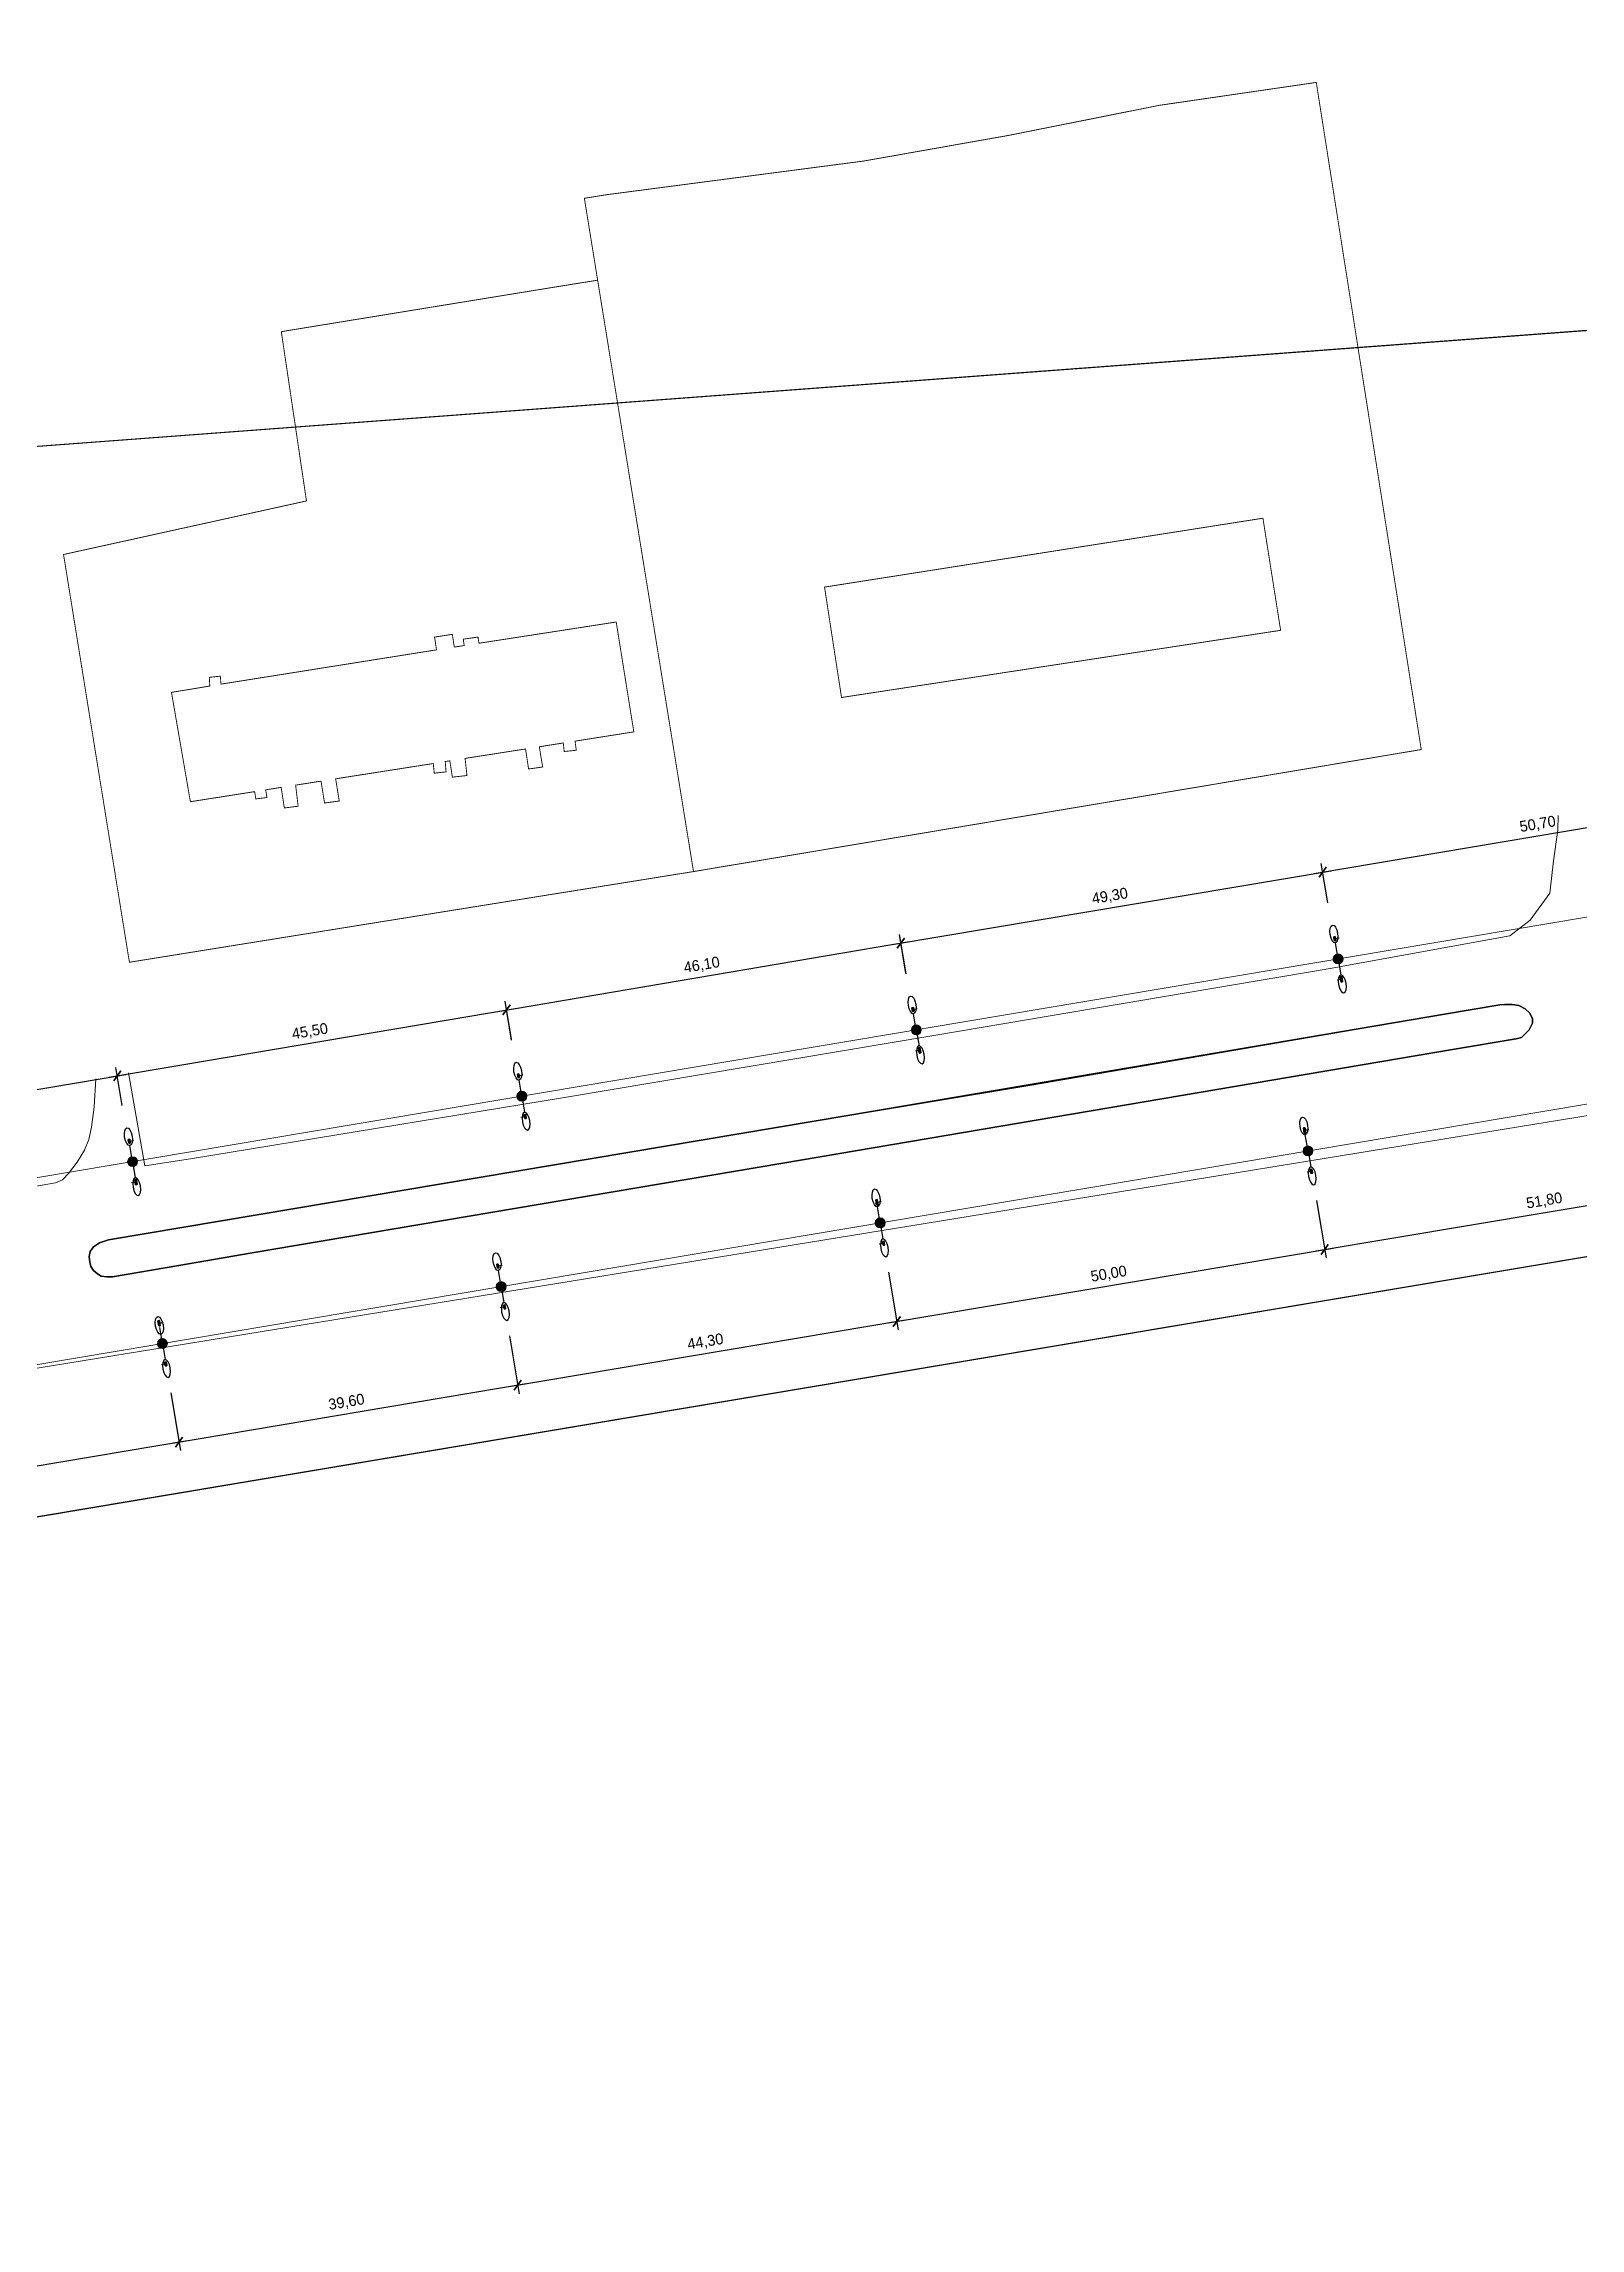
# Model space of a CAD drawing. Extents: x -105 to 2796, y -10 to 1087.
# Drawn here: x 599.2 to 776.3, y -9.6 to 242.2 of the extents above; entities that cross this region are included whole.
import ezdxf

# ---------------------------------------------------------------- set-up
doc = ezdxf.new("R2010")
doc.units = 0
doc.header["$MEASUREMENT"] = 0
for name, color, linetype in [('DLXLUM01', 2, 'Continuous'), ('DLXLUM02', 1, 'Continuous'), ('DLXLUM04', 5, 'Continuous'), ('DLXLUMEX', 2, 'Continuous'), ('DLXSCENE', 7, 'Continuous'), ('ВСПОМОГАТЕЛЬНЫЕ_ОБЪЕКТЫ-ГЕОДЕЗИ', 1, 'Continuous'), ('Размeh', 7, 'Continuous')]:
    doc.layers.add(name, color=color, linetype=linetype)
doc.layers.add('ОСВЕЩЕНИЕ', color=7, linetype='Continuous', lineweight=15)
doc.layers.add('ситуация', color=7, linetype='Continuous', lineweight=15)
doc.dimstyles.new('Благоуст', dxfattribs={"dimtxt": 1.25, "dimasz": 1, "dimexe": 1, "dimexo": 0.4085, "dimgap": 0.55, "dimtad": 1, "dimzin": 0, "dimtxsty": 'Standard', "dimblk": 'OBLIQUE', "dimcen": 0.6975, "dimdle": 1, "dimclrt": 256, "dimazin": 0, "dimtfac": 1, "dimtofl": 0, "dimtmove": 1, "dimatfit": 3, "dimldrblk": 'OBLIQUE', "dimfxl": 1, "dimtolj": 1, "dimtzin": 0, "dimarcsym": 0})

# ---------------------------------------------------------------- blocks, each defined once
blk = doc.blocks.new('*U245')
for p, q in [((0.05, 0.25), (-0.12, 0.22)), ((-0.12, 0.22), (0.05, 0.25)), ((0.05, 0.22), (-0.12, 0.19)), ((-0.12, 0.19), (-0.12, 0.22)), ((-0.12, 0.22), (-0.06, -0.19)), ((-0.12, 0.22), (-0.12, 0.19)), ((-0.12, 0.19), (0.05, 0.22)), ((-0.06, -0.19), (-0.12, 0.22)), ((-0.12, 0.19), (-0.05, -0.22)), ((-0.05, -0.22), (-0.12, 0.19)), ((0.05, 0.22), (0.05, 0.25)), ((0.05, 0.25), (0.05, 0.22)), ((0.11, -0.16), (0.05, 0.25)), ((0.05, 0.25), (0.11, -0.16)), ((0.12, -0.19), (0.05, 0.22)), ((0.05, 0.22), (0.12, -0.19)), ((-0.06, -0.19), (0.11, -0.16)), ((0.11, -0.16), (-0.06, -0.19)), ((-0.06, -0.19), (-0.05, -0.22)), ((-0.05, -0.22), (-0.06, -0.19)), ((-0.05, -0.22), (0.12, -0.19)), ((0.12, -0.19), (-0.05, -0.22)), ((0.12, -0.19), (0.11, -0.16)), ((0.11, -0.16), (0.12, -0.19))]:
    blk.add_line(p, q)
at = {"color": 1}
blk.add_line((0, 0.03), (0.49, 0.11), dxfattribs=at)
at = {"layer": 'DLXLUMEX', "color": 7}
blk.add_text('4', height=0.1, dxfattribs=at).set_placement((0, 0))
blk = doc.blocks.new('*U246')
for p, q in [((0.04, 0.3), (-0.13, 0.27)), ((-0.13, 0.27), (0.04, 0.3)), ((-0.13, 0.27), (-0.04, -0.3)), ((-0.04, -0.3), (-0.13, 0.27)), ((-0.13, 0.27), (-0.13, 0.23)), ((-0.13, 0.23), (-0.13, 0.27)), ((0.04, 0.26), (-0.13, 0.23)), ((-0.13, 0.23), (0.04, 0.26)), ((-0.13, 0.23), (-0.03, -0.34)), ((-0.03, -0.34), (-0.13, 0.23)), ((0.13, -0.27), (0.04, 0.3)), ((0.04, 0.26), (0.04, 0.3)), ((0.04, 0.3), (0.13, -0.27)), ((0.04, 0.3), (0.04, 0.26)), ((0.14, -0.31), (0.04, 0.26)), ((0.04, 0.26), (0.14, -0.31)), ((-0.04, -0.3), (0.13, -0.27)), ((0.13, -0.27), (-0.04, -0.3)), ((-0.04, -0.3), (-0.03, -0.34)), ((-0.03, -0.34), (-0.04, -0.3)), ((-0.03, -0.34), (0.14, -0.31)), ((0.14, -0.31), (-0.03, -0.34)), ((0.13, -0.27), (0.14, -0.31)), ((0.14, -0.31), (0.13, -0.27))]:
    blk.add_line(p, q)
at = {"color": 1}
blk.add_line((0.01, -0.04), (-0.49, -0.12), dxfattribs=at)
at = {"layer": 'DLXLUMEX', "color": 7}
blk.add_text('2', height=0.1, dxfattribs=at).set_placement((0, 0))
blk = doc.blocks.new('*U247')
for p, q in [((0.03, 0.33), (-0.13, 0.3)), ((-0.13, 0.3), (0.03, 0.33)), ((0.04, 0.31), (-0.13, 0.28)), ((-0.13, 0.28), (0.04, 0.31)), ((-0.13, 0.3), (-0.04, -0.29)), ((-0.13, 0.28), (-0.13, 0.3)), ((-0.13, 0.3), (-0.13, 0.28)), ((-0.04, -0.29), (-0.13, 0.3)), ((-0.13, 0.28), (-0.04, -0.31)), ((-0.04, -0.31), (-0.13, 0.28)), ((0.04, 0.31), (0.03, 0.33)), ((0.13, -0.26), (0.03, 0.33)), ((0.03, 0.33), (0.04, 0.31)), ((0.03, 0.33), (0.13, -0.26)), ((0.13, -0.28), (0.04, 0.31)), ((0.04, 0.31), (0.13, -0.28)), ((-0.04, -0.29), (0.13, -0.26)), ((0.13, -0.26), (-0.04, -0.29)), ((-0.04, -0.31), (0.13, -0.28)), ((0.13, -0.28), (-0.04, -0.31)), ((-0.04, -0.29), (-0.04, -0.31)), ((-0.04, -0.31), (-0.04, -0.29)), ((0.13, -0.28), (0.13, -0.26)), ((0.13, -0.26), (0.13, -0.28))]:
    blk.add_line(p, q)
at = {"color": 1}
blk.add_line((0, 0.02), (0.49, 0.1), dxfattribs=at)
at = {"layer": 'DLXLUMEX', "color": 7}
blk.add_text('2', height=0.1, dxfattribs=at).set_placement((0, 0))
blk = doc.blocks.new('*U248')
for p, q in [((0.05, 0.22), (-0.12, 0.19)), ((-0.12, 0.19), (0.05, 0.22)), ((-0.12, 0.19), (-0.05, -0.22)), ((-0.05, -0.22), (-0.12, 0.19)), ((-0.12, 0.19), (-0.11, 0.16)), ((-0.11, 0.16), (-0.12, 0.19)), ((0.05, 0.19), (-0.11, 0.16)), ((-0.11, 0.16), (0.05, 0.19)), ((-0.11, 0.16), (-0.04, -0.25)), ((-0.04, -0.25), (-0.11, 0.16)), ((0.12, -0.19), (0.05, 0.22)), ((0.05, 0.19), (0.05, 0.22)), ((0.05, 0.22), (0.12, -0.19)), ((0.05, 0.22), (0.05, 0.19)), ((0.12, -0.22), (0.05, 0.19)), ((0.05, 0.19), (0.12, -0.22)), ((-0.05, -0.22), (0.12, -0.19)), ((0.12, -0.19), (-0.05, -0.22)), ((-0.05, -0.22), (-0.04, -0.25)), ((-0.04, -0.25), (-0.05, -0.22)), ((-0.04, -0.25), (0.12, -0.22)), ((0.12, -0.22), (-0.04, -0.25)), ((0.12, -0.19), (0.12, -0.22)), ((0.12, -0.22), (0.12, -0.19))]:
    blk.add_line(p, q)
at = {"color": 1}
blk.add_line((0, -0.03), (-0.49, -0.11), dxfattribs=at)
at = {"layer": 'DLXLUMEX', "color": 7}
blk.add_text('4', height=0.1, dxfattribs=at).set_placement((0, 0))
blk = doc.blocks.new('*U249')
for p, q in [((0.05, 0.25), (-0.12, 0.23)), ((-0.12, 0.23), (0.05, 0.25)), ((-0.12, 0.23), (-0.06, -0.18)), ((-0.12, 0.19), (-0.12, 0.23)), ((-0.12, 0.23), (-0.12, 0.19)), ((-0.06, -0.18), (-0.12, 0.23)), ((0.05, 0.22), (-0.12, 0.19)), ((-0.12, 0.19), (0.05, 0.22)), ((-0.12, 0.19), (-0.05, -0.22)), ((-0.05, -0.22), (-0.12, 0.19)), ((0.05, 0.22), (0.05, 0.25)), ((0.05, 0.25), (0.05, 0.22)), ((0.11, -0.15), (0.05, 0.25)), ((0.05, 0.25), (0.11, -0.15)), ((0.12, -0.19), (0.05, 0.22)), ((0.05, 0.22), (0.12, -0.19)), ((-0.06, -0.18), (0.11, -0.15)), ((0.11, -0.15), (-0.06, -0.18)), ((-0.06, -0.18), (-0.05, -0.22)), ((-0.05, -0.22), (-0.06, -0.18)), ((-0.05, -0.22), (0.12, -0.19)), ((0.12, -0.19), (-0.05, -0.22)), ((0.12, -0.19), (0.11, -0.15)), ((0.11, -0.15), (0.12, -0.19))]:
    blk.add_line(p, q)
at = {"color": 1}
blk.add_line((-0.01, 0.04), (0.49, 0.12), dxfattribs=at)
at = {"layer": 'DLXLUMEX', "color": 7}
blk.add_text('1', height=0.1, dxfattribs=at).set_placement((0, 0))
blk = doc.blocks.new('*U250')
for p, q in [((0.05, 0.22), (-0.12, 0.19)), ((-0.12, 0.19), (0.05, 0.22)), ((-0.12, 0.19), (-0.05, -0.22)), ((-0.05, -0.22), (-0.12, 0.19)), ((-0.12, 0.19), (-0.11, 0.16)), ((-0.11, 0.16), (-0.12, 0.19)), ((0.05, 0.19), (-0.11, 0.16)), ((-0.11, 0.16), (0.05, 0.19)), ((-0.11, 0.16), (-0.04, -0.25)), ((-0.04, -0.25), (-0.11, 0.16)), ((0.12, -0.19), (0.05, 0.22)), ((0.05, 0.19), (0.05, 0.22)), ((0.05, 0.22), (0.12, -0.19)), ((0.05, 0.22), (0.05, 0.19)), ((0.12, -0.22), (0.05, 0.19)), ((0.05, 0.19), (0.12, -0.22)), ((-0.05, -0.22), (0.12, -0.19)), ((0.12, -0.19), (-0.05, -0.22)), ((-0.05, -0.22), (-0.04, -0.25)), ((-0.04, -0.25), (-0.05, -0.22)), ((-0.04, -0.25), (0.12, -0.22)), ((0.12, -0.22), (-0.04, -0.25)), ((0.12, -0.19), (0.12, -0.22)), ((0.12, -0.22), (0.12, -0.19))]:
    blk.add_line(p, q)
at = {"color": 1}
blk.add_line((0, -0.03), (-0.49, -0.11), dxfattribs=at)
at = {"layer": 'DLXLUMEX', "color": 7}
blk.add_text('4', height=0.1, dxfattribs=at).set_placement((0, 0))
blk = doc.blocks.new('*U251')
for p, q in [((0.05, 0.25), (-0.12, 0.22)), ((-0.12, 0.22), (0.05, 0.25)), ((0.05, 0.22), (-0.12, 0.19)), ((-0.12, 0.19), (-0.12, 0.22)), ((-0.12, 0.22), (-0.06, -0.19)), ((-0.12, 0.22), (-0.12, 0.19)), ((-0.12, 0.19), (0.05, 0.22)), ((-0.06, -0.19), (-0.12, 0.22)), ((-0.12, 0.19), (-0.05, -0.22)), ((-0.05, -0.22), (-0.12, 0.19)), ((0.05, 0.22), (0.05, 0.25)), ((0.05, 0.25), (0.05, 0.22)), ((0.11, -0.16), (0.05, 0.25)), ((0.05, 0.25), (0.11, -0.16)), ((0.12, -0.19), (0.05, 0.22)), ((0.05, 0.22), (0.12, -0.19)), ((-0.06, -0.19), (0.11, -0.16)), ((0.11, -0.16), (-0.06, -0.19)), ((-0.06, -0.19), (-0.05, -0.22)), ((-0.05, -0.22), (-0.06, -0.19)), ((-0.05, -0.22), (0.12, -0.19)), ((0.12, -0.19), (-0.05, -0.22)), ((0.12, -0.19), (0.11, -0.16)), ((0.11, -0.16), (0.12, -0.19))]:
    blk.add_line(p, q)
at = {"color": 1}
blk.add_line((0, 0.03), (0.49, 0.11), dxfattribs=at)
at = {"layer": 'DLXLUMEX', "color": 7}
blk.add_text('4', height=0.1, dxfattribs=at).set_placement((0, 0))
blk = doc.blocks.new('*U253')
for p, q in [((0.05, 0.22), (-0.12, 0.19)), ((-0.12, 0.19), (0.05, 0.22)), ((-0.12, 0.19), (-0.05, -0.22)), ((-0.05, -0.22), (-0.12, 0.19)), ((-0.12, 0.19), (-0.11, 0.15)), ((-0.11, 0.15), (-0.12, 0.19)), ((0.06, 0.18), (-0.11, 0.15)), ((-0.11, 0.15), (0.06, 0.18)), ((-0.11, 0.15), (-0.04, -0.25)), ((-0.04, -0.25), (-0.11, 0.15)), ((0.12, -0.19), (0.05, 0.22)), ((0.06, 0.18), (0.05, 0.22)), ((0.05, 0.22), (0.12, -0.19)), ((0.05, 0.22), (0.06, 0.18)), ((0.12, -0.23), (0.06, 0.18)), ((0.06, 0.18), (0.12, -0.23)), ((-0.05, -0.22), (0.12, -0.19)), ((0.12, -0.19), (-0.05, -0.22)), ((-0.05, -0.22), (-0.04, -0.25)), ((-0.04, -0.25), (-0.05, -0.22)), ((-0.04, -0.25), (0.12, -0.23)), ((0.12, -0.23), (-0.04, -0.25)), ((0.12, -0.19), (0.12, -0.23)), ((0.12, -0.23), (0.12, -0.19))]:
    blk.add_line(p, q)
at = {"color": 1}
blk.add_line((0.01, -0.04), (-0.49, -0.12), dxfattribs=at)
at = {"layer": 'DLXLUMEX', "color": 7}
blk.add_text('1', height=0.1, dxfattribs=at).set_placement((0, 0))
blk = doc.blocks.new('*U254')
for p, q in [((0.05, 0.25), (-0.12, 0.22)), ((-0.12, 0.22), (0.05, 0.25)), ((0.05, 0.22), (-0.12, 0.19)), ((-0.12, 0.19), (-0.12, 0.22)), ((-0.12, 0.22), (-0.06, -0.19)), ((-0.12, 0.22), (-0.12, 0.19)), ((-0.12, 0.19), (0.05, 0.22)), ((-0.06, -0.19), (-0.12, 0.22)), ((-0.12, 0.19), (-0.05, -0.22)), ((-0.05, -0.22), (-0.12, 0.19)), ((0.05, 0.22), (0.05, 0.25)), ((0.05, 0.25), (0.05, 0.22)), ((0.11, -0.16), (0.05, 0.25)), ((0.05, 0.25), (0.11, -0.16)), ((0.12, -0.19), (0.05, 0.22)), ((0.05, 0.22), (0.12, -0.19)), ((-0.06, -0.19), (0.11, -0.16)), ((0.11, -0.16), (-0.06, -0.19)), ((-0.06, -0.19), (-0.05, -0.22)), ((-0.05, -0.22), (-0.06, -0.19)), ((-0.05, -0.22), (0.12, -0.19)), ((0.12, -0.19), (-0.05, -0.22)), ((0.12, -0.19), (0.11, -0.16)), ((0.11, -0.16), (0.12, -0.19))]:
    blk.add_line(p, q)
at = {"color": 1}
blk.add_line((0, 0.03), (0.49, 0.11), dxfattribs=at)
at = {"layer": 'DLXLUMEX', "color": 7}
blk.add_text('4', height=0.1, dxfattribs=at).set_placement((0, 0))
blk = doc.blocks.new('*U255')
for p, q in [((0.04, 0.3), (-0.13, 0.27)), ((-0.13, 0.27), (0.04, 0.3)), ((-0.13, 0.27), (-0.04, -0.3)), ((-0.04, -0.3), (-0.13, 0.27)), ((-0.13, 0.27), (-0.13, 0.23)), ((-0.13, 0.23), (-0.13, 0.27)), ((0.04, 0.26), (-0.13, 0.23)), ((-0.13, 0.23), (0.04, 0.26)), ((-0.13, 0.23), (-0.03, -0.34)), ((-0.03, -0.34), (-0.13, 0.23)), ((0.13, -0.27), (0.04, 0.3)), ((0.04, 0.26), (0.04, 0.3)), ((0.04, 0.3), (0.13, -0.27)), ((0.04, 0.3), (0.04, 0.26)), ((0.14, -0.31), (0.04, 0.26)), ((0.04, 0.26), (0.14, -0.31)), ((-0.04, -0.3), (0.13, -0.27)), ((0.13, -0.27), (-0.04, -0.3)), ((-0.04, -0.3), (-0.03, -0.34)), ((-0.03, -0.34), (-0.04, -0.3)), ((-0.03, -0.34), (0.14, -0.31)), ((0.14, -0.31), (-0.03, -0.34)), ((0.13, -0.27), (0.14, -0.31)), ((0.14, -0.31), (0.13, -0.27))]:
    blk.add_line(p, q)
at = {"color": 1}
blk.add_line((0.01, -0.04), (-0.49, -0.12), dxfattribs=at)
at = {"layer": 'DLXLUMEX', "color": 7}
blk.add_text('2', height=0.1, dxfattribs=at).set_placement((0, 0))
blk = doc.blocks.new('*U256')
for p, q in [((0.03, 0.34), (-0.13, 0.31)), ((-0.13, 0.31), (0.03, 0.34)), ((-0.13, 0.27), (-0.13, 0.31)), ((-0.13, 0.31), (-0.05, -0.26)), ((-0.13, 0.31), (-0.13, 0.27)), ((-0.05, -0.26), (-0.13, 0.31)), ((0.04, 0.3), (-0.13, 0.27)), ((-0.13, 0.27), (0.04, 0.3)), ((-0.13, 0.27), (-0.04, -0.3)), ((-0.04, -0.3), (-0.13, 0.27)), ((0.04, 0.3), (0.03, 0.34)), ((0.12, -0.23), (0.03, 0.34)), ((0.03, 0.34), (0.04, 0.3)), ((0.03, 0.34), (0.12, -0.23)), ((0.13, -0.27), (0.04, 0.3)), ((0.04, 0.3), (0.13, -0.27)), ((-0.05, -0.26), (0.12, -0.23)), ((0.12, -0.23), (-0.05, -0.26)), ((-0.05, -0.26), (-0.04, -0.3)), ((-0.04, -0.3), (-0.05, -0.26)), ((-0.04, -0.3), (0.13, -0.27)), ((0.13, -0.27), (-0.04, -0.3)), ((0.13, -0.27), (0.12, -0.23)), ((0.12, -0.23), (0.13, -0.27))]:
    blk.add_line(p, q)
at = {"color": 1}
blk.add_line((-0.01, 0.04), (0.49, 0.12), dxfattribs=at)
at = {"layer": 'DLXLUMEX', "color": 7}
blk.add_text('2', height=0.1, dxfattribs=at).set_placement((0, 0))
blk = doc.blocks.new('*U257')
for p, q in [((0.05, 0.22), (-0.12, 0.19)), ((-0.12, 0.19), (0.05, 0.22)), ((-0.12, 0.19), (-0.05, -0.22)), ((-0.05, -0.22), (-0.12, 0.19)), ((-0.12, 0.19), (-0.11, 0.16)), ((-0.11, 0.16), (-0.12, 0.19)), ((0.05, 0.19), (-0.11, 0.16)), ((-0.11, 0.16), (0.05, 0.19)), ((-0.11, 0.16), (-0.04, -0.25)), ((-0.04, -0.25), (-0.11, 0.16)), ((0.12, -0.19), (0.05, 0.22)), ((0.05, 0.19), (0.05, 0.22)), ((0.05, 0.22), (0.12, -0.19)), ((0.05, 0.22), (0.05, 0.19)), ((0.12, -0.22), (0.05, 0.19)), ((0.05, 0.19), (0.12, -0.22)), ((-0.05, -0.22), (0.12, -0.19)), ((0.12, -0.19), (-0.05, -0.22)), ((-0.05, -0.22), (-0.04, -0.25)), ((-0.04, -0.25), (-0.05, -0.22)), ((-0.04, -0.25), (0.12, -0.22)), ((0.12, -0.22), (-0.04, -0.25)), ((0.12, -0.19), (0.12, -0.22)), ((0.12, -0.22), (0.12, -0.19))]:
    blk.add_line(p, q)
at = {"color": 1}
blk.add_line((0, -0.03), (-0.49, -0.11), dxfattribs=at)
at = {"layer": 'DLXLUMEX', "color": 7}
blk.add_text('4', height=0.1, dxfattribs=at).set_placement((0, 0))
blk = doc.blocks.new('*U258')
for p, q in [((0.05, 0.25), (-0.12, 0.22)), ((-0.12, 0.22), (0.05, 0.25)), ((0.05, 0.22), (-0.12, 0.19)), ((-0.12, 0.19), (-0.12, 0.22)), ((-0.12, 0.22), (-0.06, -0.19)), ((-0.12, 0.22), (-0.12, 0.19)), ((-0.12, 0.19), (0.05, 0.22)), ((-0.06, -0.19), (-0.12, 0.22)), ((-0.12, 0.19), (-0.05, -0.22)), ((-0.05, -0.22), (-0.12, 0.19)), ((0.05, 0.22), (0.05, 0.25)), ((0.05, 0.25), (0.05, 0.22)), ((0.11, -0.16), (0.05, 0.25)), ((0.05, 0.25), (0.11, -0.16)), ((0.12, -0.19), (0.05, 0.22)), ((0.05, 0.22), (0.12, -0.19)), ((-0.06, -0.19), (0.11, -0.16)), ((0.11, -0.16), (-0.06, -0.19)), ((-0.06, -0.19), (-0.05, -0.22)), ((-0.05, -0.22), (-0.06, -0.19)), ((-0.05, -0.22), (0.12, -0.19)), ((0.12, -0.19), (-0.05, -0.22)), ((0.12, -0.19), (0.11, -0.16)), ((0.11, -0.16), (0.12, -0.19))]:
    blk.add_line(p, q)
at = {"color": 1}
blk.add_line((0, 0.03), (0.49, 0.11), dxfattribs=at)
at = {"layer": 'DLXLUMEX', "color": 7}
blk.add_text('4', height=0.1, dxfattribs=at).set_placement((0, 0))
blk = doc.blocks.new('*U259')
for p, q in [((0.04, 0.3), (-0.13, 0.27)), ((-0.13, 0.27), (0.04, 0.3)), ((-0.13, 0.27), (-0.04, -0.3)), ((-0.04, -0.3), (-0.13, 0.27)), ((-0.13, 0.27), (-0.13, 0.23)), ((-0.13, 0.23), (-0.13, 0.27)), ((0.04, 0.26), (-0.13, 0.23)), ((-0.13, 0.23), (0.04, 0.26)), ((-0.13, 0.23), (-0.03, -0.34)), ((-0.03, -0.34), (-0.13, 0.23)), ((0.13, -0.27), (0.04, 0.3)), ((0.04, 0.26), (0.04, 0.3)), ((0.04, 0.3), (0.13, -0.27)), ((0.04, 0.3), (0.04, 0.26)), ((0.14, -0.31), (0.04, 0.26)), ((0.04, 0.26), (0.14, -0.31)), ((-0.04, -0.3), (0.13, -0.27)), ((0.13, -0.27), (-0.04, -0.3)), ((-0.04, -0.3), (-0.03, -0.34)), ((-0.03, -0.34), (-0.04, -0.3)), ((-0.03, -0.34), (0.14, -0.31)), ((0.14, -0.31), (-0.03, -0.34)), ((0.13, -0.27), (0.14, -0.31)), ((0.14, -0.31), (0.13, -0.27))]:
    blk.add_line(p, q)
at = {"color": 1}
blk.add_line((0.01, -0.04), (-0.49, -0.12), dxfattribs=at)
at = {"layer": 'DLXLUMEX', "color": 7}
blk.add_text('2', height=0.1, dxfattribs=at).set_placement((0, 0))
blk = doc.blocks.new('*U260')
for p, q in [((0.03, 0.34), (-0.13, 0.31)), ((-0.13, 0.31), (0.03, 0.34)), ((-0.13, 0.27), (-0.13, 0.31)), ((-0.13, 0.31), (-0.05, -0.26)), ((-0.13, 0.31), (-0.13, 0.27)), ((-0.05, -0.26), (-0.13, 0.31)), ((0.04, 0.3), (-0.13, 0.27)), ((-0.13, 0.27), (0.04, 0.3)), ((-0.13, 0.27), (-0.04, -0.3)), ((-0.04, -0.3), (-0.13, 0.27)), ((0.04, 0.3), (0.03, 0.34)), ((0.12, -0.23), (0.03, 0.34)), ((0.03, 0.34), (0.04, 0.3)), ((0.03, 0.34), (0.12, -0.23)), ((0.13, -0.27), (0.04, 0.3)), ((0.04, 0.3), (0.13, -0.27)), ((-0.05, -0.26), (0.12, -0.23)), ((0.12, -0.23), (-0.05, -0.26)), ((-0.05, -0.26), (-0.04, -0.3)), ((-0.04, -0.3), (-0.05, -0.26)), ((-0.04, -0.3), (0.13, -0.27)), ((0.13, -0.27), (-0.04, -0.3)), ((0.13, -0.27), (0.12, -0.23)), ((0.12, -0.23), (0.13, -0.27))]:
    blk.add_line(p, q)
at = {"color": 1}
blk.add_line((-0.01, 0.04), (0.49, 0.12), dxfattribs=at)
at = {"layer": 'DLXLUMEX', "color": 7}
blk.add_text('2', height=0.1, dxfattribs=at).set_placement((0, 0))
blk = doc.blocks.new('*U261')
for p, q in [((0.05, 0.22), (-0.12, 0.19)), ((-0.12, 0.19), (0.05, 0.22)), ((-0.12, 0.19), (-0.05, -0.22)), ((-0.05, -0.22), (-0.12, 0.19)), ((-0.12, 0.19), (-0.11, 0.16)), ((-0.11, 0.16), (-0.12, 0.19)), ((0.05, 0.19), (-0.11, 0.16)), ((-0.11, 0.16), (0.05, 0.19)), ((-0.11, 0.16), (-0.04, -0.25)), ((-0.04, -0.25), (-0.11, 0.16)), ((0.12, -0.19), (0.05, 0.22)), ((0.05, 0.19), (0.05, 0.22)), ((0.05, 0.22), (0.12, -0.19)), ((0.05, 0.22), (0.05, 0.19)), ((0.12, -0.22), (0.05, 0.19)), ((0.05, 0.19), (0.12, -0.22)), ((-0.05, -0.22), (0.12, -0.19)), ((0.12, -0.19), (-0.05, -0.22)), ((-0.05, -0.22), (-0.04, -0.25)), ((-0.04, -0.25), (-0.05, -0.22)), ((-0.04, -0.25), (0.12, -0.22)), ((0.12, -0.22), (-0.04, -0.25)), ((0.12, -0.19), (0.12, -0.22)), ((0.12, -0.22), (0.12, -0.19))]:
    blk.add_line(p, q)
at = {"color": 1}
blk.add_line((0, -0.03), (-0.49, -0.11), dxfattribs=at)
at = {"layer": 'DLXLUMEX', "color": 7}
blk.add_text('4', height=0.1, dxfattribs=at).set_placement((0, 0))
blk = doc.blocks.new('*U206')
for p, q in [((957.47, 222.61), (-23.51, 149.29)), ((371.34, 34.31), (988.15, 137.89)), ((760.9, 130.4), (767.04, 131.45)), ((767.04, 131.45), (760.9, 130.4)), ((767.04, 131.45), (767.63, 131.48)), ((767.63, 131.48), (767.04, 131.45)), ((767.63, 131.48), (768.45, 131.48)), ((768.45, 131.48), (767.63, 131.48)), ((768.45, 131.48), (769.22, 131.34)), ((769.22, 131.34), (768.45, 131.48)), ((769.22, 131.34), (769.96, 130.99)), ((769.96, 130.99), (769.22, 131.34)), ((769.96, 130.99), (770.51, 130.49)), ((770.51, 130.49), (769.96, 130.99)), ((692.11, 118.73), (760.9, 130.4)), ((760.9, 130.4), (692.11, 118.73)), ((770.41, 128.55), (769.54, 127.67)), ((769.54, 127.67), (770.41, 128.55)), ((770.8, 129.33), (770.41, 128.55)), ((770.41, 128.55), (770.8, 129.33)), ((770.51, 130.49), (770.8, 129.81)), ((770.8, 129.81), (770.51, 130.49)), ((770.8, 129.81), (770.8, 129.33)), ((770.8, 129.33), (770.8, 129.81)), ((761.6, 126.3), (684.4, 113.2)), ((684.4, 113.2), (761.6, 126.3)), ((768.91, 127.53), (761.6, 126.3)), ((761.6, 126.3), (768.91, 127.53)), ((769.54, 127.67), (768.91, 127.53)), ((768.91, 127.53), (769.54, 127.67)), ((606.7, 104.36), (692.11, 118.73)), ((692.11, 118.73), (606.7, 104.36)), ((684.4, 113.2), (623, 102.8)), ((623, 102.8), (684.4, 113.2)), ((604.58, 103.02), (604.96, 103.54)), ((604.96, 103.54), (604.58, 103.02)), ((604.96, 103.54), (605.63, 104.02)), ((605.63, 104.02), (604.96, 103.54)), ((605.63, 104.02), (606.7, 104.36)), ((606.7, 104.36), (605.63, 104.02)), ((604.45, 102.43), (604.58, 103.02)), ((604.58, 103.02), (604.45, 102.43)), ((604.52, 101.78), (604.45, 102.43)), ((604.45, 102.43), (604.52, 101.78)), ((604.65, 101.28), (604.52, 101.78)), ((604.52, 101.78), (604.65, 101.28)), ((604.96, 100.81), (604.65, 101.28)), ((604.65, 101.28), (604.96, 100.81)), ((605.41, 100.42), (604.96, 100.81)), ((604.96, 100.81), (605.41, 100.42)), ((614.8, 101.4), (607.14, 100.1)), ((607.14, 100.1), (614.8, 101.4)), ((623, 102.8), (614.8, 101.4)), ((614.8, 101.4), (623, 102.8)), ((605.84, 100.18), (605.41, 100.42)), ((605.41, 100.42), (605.84, 100.18)), ((606.48, 100.07), (605.84, 100.18)), ((605.84, 100.18), (606.48, 100.07)), ((607.14, 100.1), (606.48, 100.07)), ((606.48, 100.07), (607.14, 100.1))]:
    blk.add_line(p, q)
blk = doc.blocks.new('_Oblique')
at = {"layer": 'Размeh', "color": 0, "lineweight": -2}
blk.add_line((-0.5, -0.5), (0.5, 0.5), dxfattribs=at)
blk = doc.blocks.new('*D485')
at = {"layer": 'Defpoints', "color": 0, "ltscale": 100, "transparency": 16777216}
for p in [(796.63, 155.13), (797.29, 151.19), (747.29, 142.78)]:
    blk.add_point(p, dxfattribs=at)
at = {"layer": 'ситуация', "color": 0, "lineweight": -2, "ltscale": 100, "transparency": 16777216}
for p, q in [((797.22, 151.59), (796.46, 156.12)), ((745.64, 146.56), (797.61, 155.3)), ((747.22, 143.19), (746.46, 147.71))]:
    blk.add_line(p, q, dxfattribs=at)
for p, rotation in [((796.63, 155.13), 9.541582262998082), ((746.63, 146.73), 189.5415822629981)]:
    blk.add_blockref('_Oblique', p, dxfattribs=dict(at, rotation=rotation))
at = {"layer": 'ситуация', "ltscale": 100, "transparency": 16777216, "insert": (771.42, 152.19), "char_height": 1.25, "attachment_point": 5, "rotation": 9.5416}
blk.add_mtext('\\A1;50,70', dxfattribs=at)
blk = doc.blocks.new('*D486')
at = {"layer": 'Defpoints', "color": 0, "ltscale": 100, "transparency": 16777216}
for p in [(796.91, 117.89), (797.93, 111.83), (745.83, 109.3)]:
    blk.add_point(p, dxfattribs=at)
at = {"layer": 'ситуация', "color": 0, "lineweight": -2, "ltscale": 100, "transparency": 16777216}
for p, q in [((796.98, 117.49), (798.1, 110.84)), ((745.86, 103.08), (798.92, 111.99)), ((745.9, 108.9), (747.02, 102.26))]:
    blk.add_line(p, q, dxfattribs=at)
for p, rotation in [((797.93, 111.83), 9.54158226299868), ((746.85, 103.24), 189.5415822629987)]:
    blk.add_blockref('_Oblique', p, dxfattribs=dict(at, rotation=rotation))
at = {"layer": 'ситуация', "ltscale": 100, "transparency": 16777216, "insert": (772.18, 108.8), "char_height": 1.25, "attachment_point": 5, "rotation": 9.5416}
blk.add_mtext('\\A1;51,80', dxfattribs=at)
blk = doc.blocks.new('*D487')
at = {"layer": 'Defpoints', "color": 0, "ltscale": 100, "transparency": 16777216}
for p in [(746.63, 146.73), (747.29, 142.78), (698.67, 134.61)]:
    blk.add_point(p, dxfattribs=at)
at = {"layer": 'ситуация', "color": 0, "lineweight": -2, "ltscale": 100, "transparency": 16777216}
for p, q in [((697.02, 138.39), (747.61, 146.89)), ((747.22, 143.19), (746.46, 147.71)), ((698.61, 135.01), (697.84, 139.54))]:
    blk.add_line(p, q, dxfattribs=at)
for p, rotation in [((746.63, 146.73), 9.541582263003669), ((698.01, 138.55), 189.5415822630037)]:
    blk.add_blockref('_Oblique', p, dxfattribs=dict(at, rotation=rotation))
at = {"layer": 'ситуация', "ltscale": 100, "transparency": 16777216, "insert": (722.11, 143.9), "char_height": 1.25, "attachment_point": 5, "rotation": 9.5416}
blk.add_mtext('\\A1;49,30', dxfattribs=at)
blk = doc.blocks.new('*D459')
at = {"layer": 'Defpoints', "color": 0, "ltscale": 100, "transparency": 16777216}
for p in [(745.83, 109.3), (746.85, 103.24), (696.52, 101.02)]:
    blk.add_point(p, dxfattribs=at)
at = {"layer": 'ситуация', "color": 0, "lineweight": -2, "ltscale": 100, "transparency": 16777216}
for p, q in [((745.9, 108.9), (747.02, 102.26)), ((696.55, 94.79), (747.84, 103.41)), ((696.59, 100.61), (697.71, 93.97))]:
    blk.add_line(p, q, dxfattribs=at)
for p, rotation in [((746.85, 103.24), 9.541582263002548), ((697.54, 94.95), 189.5415822630025)]:
    blk.add_blockref('_Oblique', p, dxfattribs=dict(at, rotation=rotation))
at = {"layer": 'ситуация', "ltscale": 100, "transparency": 16777216, "insert": (721.98, 100.36), "char_height": 1.25, "attachment_point": 5, "rotation": 9.5416}
blk.add_mtext('\\A1;50,00', dxfattribs=at)
blk = doc.blocks.new('*D460')
at = {"layer": 'Defpoints', "color": 0, "ltscale": 100, "transparency": 16777216}
for p in [(698.01, 138.55), (698.66, 134.67), (653.21, 126.97)]:
    blk.add_point(p, dxfattribs=at)
at = {"layer": 'ситуация', "color": 0, "lineweight": -2, "ltscale": 100, "transparency": 16777216}
for p, q in [((651.57, 130.68), (698.99, 138.72)), ((698.59, 135.08), (697.84, 139.54)), ((653.14, 127.37), (652.39, 131.84))]:
    blk.add_line(p, q, dxfattribs=at)
for p, rotation in [((698.01, 138.55), 9.619260875261805), ((652.55, 130.85), 189.6192608752618)]:
    blk.add_blockref('_Oblique', p, dxfattribs=dict(at, rotation=rotation))
at = {"layer": 'ситуация', "ltscale": 100, "transparency": 16777216, "insert": (675.07, 135.96), "char_height": 1.25, "attachment_point": 5, "rotation": 9.6193}
blk.add_mtext('\\A1;46,10', dxfattribs=at)
blk = doc.blocks.new('*D461')
at = {"layer": 'Defpoints', "color": 0, "ltscale": 100, "transparency": 16777216}
for p in [(696.52, 101.02), (652.83, 93.67), (697.54, 94.95)]:
    blk.add_point(p, dxfattribs=at)
at = {"layer": 'ситуация', "color": 0, "lineweight": -2, "ltscale": 100, "transparency": 16777216}
for p, q in [((696.59, 100.61), (697.71, 93.97)), ((652.87, 87.44), (698.53, 95.12)), ((652.9, 93.27), (654.02, 86.62))]:
    blk.add_line(p, q, dxfattribs=at)
for p, rotation in [((697.54, 94.95), 9.54158226299985), ((653.85, 87.61), 189.5415822629999)]:
    blk.add_blockref('_Oblique', p, dxfattribs=dict(at, rotation=rotation))
at = {"layer": 'ситуация', "ltscale": 100, "transparency": 16777216, "insert": (675.49, 92.54), "char_height": 1.25, "attachment_point": 5, "rotation": 9.5416}
blk.add_mtext('\\A1;44,30', dxfattribs=at)
blk = doc.blocks.new('*D462')
at = {"layer": 'Defpoints', "color": 0, "ltscale": 100, "transparency": 16777216}
for p in [(652.55, 130.85), (653.2, 127.03), (608.34, 119.43)]:
    blk.add_point(p, dxfattribs=at)
at = {"layer": 'ситуация', "color": 0, "lineweight": -2, "ltscale": 100, "transparency": 16777216}
for p, q in [((606.71, 123.08), (653.54, 131.02)), ((653.13, 127.43), (652.39, 131.84)), ((608.27, 119.83), (607.53, 124.23))]:
    blk.add_line(p, q, dxfattribs=at)
for p, rotation in [((652.55, 130.85), 9.620285281580454), ((607.69, 123.25), 189.6202852815805)]:
    blk.add_blockref('_Oblique', p, dxfattribs=dict(at, rotation=rotation))
at = {"layer": 'ситуация', "ltscale": 100, "transparency": 16777216, "insert": (629.91, 128.31), "char_height": 1.25, "attachment_point": 5, "rotation": 9.6203}
blk.add_mtext('\\A1;45,50', dxfattribs=at)
blk = doc.blocks.new('*D463')
at = {"layer": 'Defpoints', "color": 0, "ltscale": 100, "transparency": 16777216}
for p in [(652.83, 93.67), (613.78, 87.11), (653.85, 87.61)]:
    blk.add_point(p, dxfattribs=at)
at = {"layer": 'ситуация', "color": 0, "lineweight": -2, "ltscale": 100, "transparency": 16777216}
for p, q in [((652.9, 93.27), (654.02, 86.62)), ((613.82, 80.88), (654.84, 87.78)), ((613.85, 86.71), (614.97, 80.06))]:
    blk.add_line(p, q, dxfattribs=at)
for p, rotation in [((653.85, 87.61), 9.541582263002917), ((614.8, 81.05), 189.5415822630029)]:
    blk.add_blockref('_Oblique', p, dxfattribs=dict(at, rotation=rotation))
at = {"layer": 'ситуация', "ltscale": 100, "transparency": 16777216, "insert": (634.12, 85.59), "char_height": 1.25, "attachment_point": 5, "rotation": 9.5416}
blk.add_mtext('\\A1;39,60', dxfattribs=at)
blk = doc.blocks.new('*D464')
at = {"layer": 'Defpoints', "color": 0, "ltscale": 100, "transparency": 16777216}
for p in [(607.7, 123.25), (608.34, 119.43), (564.46, 112.05)]:
    blk.add_point(p, dxfattribs=at)
at = {"layer": 'ситуация', "color": 0, "lineweight": -2, "ltscale": 100, "transparency": 16777216}
for p, q in [((562.83, 115.71), (608.68, 123.41)), ((608.27, 119.83), (607.53, 124.23)), ((564.39, 112.45), (563.65, 116.86))]:
    blk.add_line(p, q, dxfattribs=at)
for p, rotation in [((607.7, 123.25), 9.541582263000386), ((563.81, 115.87), 189.5415822630004)]:
    blk.add_blockref('_Oblique', p, dxfattribs=dict(at, rotation=rotation))
at = {"layer": 'ситуация', "ltscale": 100, "transparency": 16777216, "insert": (585.54, 120.82), "char_height": 1.25, "attachment_point": 5, "rotation": 9.5416}
blk.add_mtext('\\A1;44,50', dxfattribs=at)
blk = doc.blocks.new('*D467')
at = {"layer": 'Defpoints', "color": 0, "ltscale": 100, "transparency": 16777216}
for p in [(613.78, 87.11), (614.8, 81.05), (560.92, 78.22)]:
    blk.add_point(p, dxfattribs=at)
at = {"layer": 'ситуация', "color": 0, "lineweight": -2, "ltscale": 100, "transparency": 16777216}
for p, q in [((613.85, 86.71), (614.97, 80.06)), ((560.96, 72), (615.79, 81.21)), ((560.99, 77.82), (562.11, 71.18))]:
    blk.add_line(p, q, dxfattribs=at)
for p, rotation in [((614.8, 81.05), 9.541582263002738), ((561.94, 72.16), 189.5415822630027)]:
    blk.add_blockref('_Oblique', p, dxfattribs=dict(at, rotation=rotation))
at = {"layer": 'ситуация', "ltscale": 100, "transparency": 16777216, "insert": (588.16, 77.87), "char_height": 1.25, "attachment_point": 5, "rotation": 9.5416}
blk.add_mtext('\\A1;53,60', dxfattribs=at)

msp = doc.modelspace()

# ---------------------------------------------------------------- hatches: boundary and pattern name
at = {"layer": 'ОСВЕЩЕНИЕ', "linetype": 'Continuous', "lineweight": 18}
h = msp.add_hatch(color=7, dxfattribs=at)
edge = h.paths.add_edge_path()
edge.add_arc((748.408, 136.719), 0.572, 0, 360)
h = msp.add_hatch(color=7, dxfattribs=at)
edge = h.paths.add_edge_path()
edge.add_arc((699.79, 128.546), 0.572, 0, 360)
h = msp.add_hatch(color=7, dxfattribs=at)
edge = h.paths.add_edge_path()
edge.add_arc((654.328, 120.905), 0.572, 0, 360)
h = msp.add_hatch(color=7, dxfattribs=at)
edge = h.paths.add_edge_path()
edge.add_arc((609.458, 113.363), 0.572, 0, 360)
h = msp.add_hatch(color=7, dxfattribs=at)
edge = h.paths.add_edge_path()
edge.add_arc((744.939, 114.597), 0.572, 0, 360)
h = msp.add_hatch(color=7, dxfattribs=at)
edge = h.paths.add_edge_path()
edge.add_arc((695.631, 106.309), 0.572, 0, 360)
h = msp.add_hatch(color=7, dxfattribs=at)
edge = h.paths.add_edge_path()
edge.add_arc((651.944, 98.965), 0.572, 0, 360)
h = msp.add_hatch(color=7, dxfattribs=at)
edge = h.paths.add_edge_path()
edge.add_arc((612.892, 92.401), 0.572, 0, 360)

# ---------------------------------------------------------------- linework, layer by layer
at = {"layer": 'ВСПОМОГАТЕЛЬНЫЕ_ОБЪЕКТЫ-ГЕОДЕЗИ', "color": 1, "const_width": 0.1}
for points in [[(674.11, 146.79), (757.99, 160.85), (745.89, 237.73), (727.79, 235.09), (710.46, 231.63), (693.72, 228.67), (664.09, 224.79), (661.53, 224.38), (663.06, 214.94)], [(609.09, 136.34), (674.11, 146.79), (663.06, 214.94), (659.12, 214.31), (626.6, 209.01), (629.5, 189.5), (601.5, 183.33)]]:
    msp.add_lwpolyline(points, close=True, dxfattribs=at)
at = {"layer": 'ВСПОМОГАТЕЛЬНЫЕ_ОБЪЕКТЫ-ГЕОДЕЗИ', "color": 7, "const_width": 0.1}
for points in [[(674.11, 146.79), (757.99, 160.85), (745.89, 237.73), (727.79, 235.09), (710.46, 231.63), (693.72, 228.67), (664.09, 224.79), (661.53, 224.38), (663.06, 214.94)], [(609.09, 136.34), (674.11, 146.79), (663.06, 214.94), (659.12, 214.31), (626.6, 209.01), (629.5, 189.5), (601.5, 183.33)], [(689.21, 179.57), (739.74, 187.51), (741.78, 174.59), (691.17, 166.85)], [(689.21, 179.57), (739.74, 187.51), (741.78, 174.59), (691.17, 166.85)], [(616.12, 154.84), (623.53, 156), (623.66, 155.16), (624.94, 155.32), (624.8, 156.21), (626.58, 156.49), (626.95, 154.12), (628.54, 154.32), (628.25, 156.75), (631.18, 157.21), (631.58, 154.69), (633.28, 154.92), (632.86, 157.48), (644.11, 159.24), (644.23, 158.13), (645.59, 158.28), (645.49, 159.47), (646.02, 159.55), (646.32, 157.67), (648, 157.86), (647.78, 159.83), (654.75, 160.92), (655.1, 158.61), (656.72, 158.84), (656.34, 161.17), (659.1, 161.61), (659.21, 160.63), (660.6, 160.77), (660.45, 161.82), (667.23, 162.89), (665.2, 175.55), (649.38, 173.1), (649.27, 173.81), (647.57, 173.57), (647.68, 172.84), (646.54, 172.66), (646.31, 174.13), (644.26, 173.81), (644.49, 172.34), (619.65, 168.39), (619.57, 169.31), (618.3, 169.17), (618.36, 168.17), (613.94, 167.44)], [(616.12, 154.84), (623.53, 156), (623.66, 155.16), (624.94, 155.32), (624.8, 156.21), (626.58, 156.49), (626.95, 154.12), (628.54, 154.32), (628.25, 156.75), (631.18, 157.21), (631.58, 154.69), (633.28, 154.92), (632.86, 157.48), (644.11, 159.24), (644.23, 158.13), (645.59, 158.28), (645.49, 159.47), (646.02, 159.55), (646.32, 157.67), (648, 157.86), (647.78, 159.83), (654.75, 160.92), (655.1, 158.61), (656.72, 158.84), (656.34, 161.17), (659.1, 161.61), (659.21, 160.63), (660.6, 160.77), (660.45, 161.82), (667.23, 162.89), (665.2, 175.55), (649.38, 173.1), (649.27, 173.81), (647.57, 173.57), (647.68, 172.84), (646.54, 172.66), (646.31, 174.13), (644.26, 173.81), (644.49, 172.34), (619.65, 168.39), (619.57, 169.31), (618.3, 169.17), (618.36, 168.17), (613.94, 167.44)]]:
    msp.add_lwpolyline(points, close=True, dxfattribs=at)
at = {"layer": 'ВСПОМОГАТЕЛЬНЫЕ_ОБЪЕКТЫ-ГЕОДЕЗИ', "color": 1, "const_width": 0.1}
msp.add_lwpolyline([(616.23, 154.86), (620.61, 155.54)], dxfattribs=at)
msp.add_lwpolyline([(616.23, 154.86), (620.61, 155.54)], dxfattribs=at)
at = {"layer": 'ОСВЕЩЕНИЕ', "color": 7, "linetype": 'Continuous', "lineweight": 18}
for centre in [(748.408, 136.719), (748.408, 136.719), (699.79, 128.546), (699.79, 128.546), (654.328, 120.905), (654.328, 120.905), (609.458, 113.363), (609.458, 113.363), (744.939, 114.597), (744.939, 114.597), (695.631, 106.309), (695.631, 106.309), (651.944, 98.965), (651.944, 98.965), (612.892, 92.401), (612.892, 92.401)]:
    msp.add_circle(centre, 0.572, dxfattribs=at)
at = {"layer": 'ситуация', "color": 1}
for p, q in [((319.014, 43.004), (2628.019, 431.121)), ((303.949, 62.01), (1934.278, 336.05))]:
    msp.add_line(p, q, dxfattribs=at)
at = {"layer": 'ситуация', "color": 6, "ltscale": 100}
for p, q in [((-23.505, 149.287), (957.471, 222.612)), ((988.148, 137.889), (110.11, -9.56))]:
    msp.add_line(p, q, dxfattribs=at)
at = {"layer": 'ситуация', "color": 0, "lineweight": 25}
for p, q in [((748.408, 136.719), (748.097, 138.568)), ((748.408, 136.719), (748.718, 134.869)), ((699.79, 128.546), (699.479, 130.395)), ((699.79, 128.546), (700.1, 126.697)), ((654.328, 120.905), (654.017, 122.754)), ((654.328, 120.905), (654.638, 119.056)), ((744.939, 114.597), (744.628, 116.446)), ((609.458, 113.363), (609.146, 115.211)), ((609.458, 113.363), (609.768, 111.513)), ((744.939, 114.597), (745.249, 112.748)), ((695.631, 106.309), (695.319, 108.157)), ((695.631, 106.309), (695.941, 104.459)), ((651.944, 98.965), (651.632, 100.814)), ((651.944, 98.965), (652.254, 97.116)), ((612.892, 92.401), (612.58, 94.25)), ((612.892, 92.401), (613.202, 90.552))]:
    msp.add_line(p, q, dxfattribs=at)
at = {"layer": 'ситуация', "linetype": 'Continuous', "lineweight": 18, "flags": 128}
for points in [[(773.762, 153.255), (773.737, 151.572), (773.233, 148.035), (772.812, 144.285), (770.524, 141.181), (768.183, 139.365), (747.248, 135.569), (701.802, 127.884), (659.242, 120.764), (616.125, 113.695), (610.872, 112.86), (608.984, 123.607)], [(908.921, 136.208), (908.328, 137.967), (907.557, 139.134), (906.469, 139.489), (905.56, 139.489), (903.86, 139.312), (402.444, 57.634)], [(618.499, 102.03), (607.145, 100.099), (606.477, 100.069), (605.842, 100.176), (605.409, 100.419), (604.961, 100.813), (604.651, 101.275), (604.519, 101.783), (604.446, 102.43), (604.578, 103.024), (604.961, 103.545), (605.634, 104.02), (606.703, 104.358), (616.405, 106), (663.61, 113.971), (713.096, 122.185), (767.039, 131.451), (768.45, 131.48), (769.218, 131.342), (769.961, 130.989), (770.514, 130.486), (770.804, 129.811), (770.804, 129.328), (770.408, 128.555), (769.539, 127.666), (768.909, 127.535), (618.499, 102.03)], [(531.467, 110.648), (531.886, 107.599), (532.628, 104.873), (533.596, 103.421), (534.572, 102.238), (535.774, 101.401), (536.867, 100.834), (538.257, 100.588), (539.513, 100.576), (576.346, 106.707), (600.577, 110.908), (601.374, 111.276), (602.067, 111.986), (603.073, 113.286), (603.917, 114.699), (604.433, 115.931), (604.72, 117.325), (605.025, 119.68), (605.217, 122.907)], [(531.467, 110.648), (531.886, 107.599), (532.628, 104.873), (533.596, 103.421), (534.572, 102.238), (535.774, 101.401), (536.867, 100.834), (538.257, 100.588), (539.513, 100.576), (576.346, 106.707), (600.577, 110.908), (601.374, 111.276), (602.067, 111.986), (603.073, 113.286), (603.917, 114.699), (604.433, 115.931), (604.72, 117.325), (605.025, 119.68), (605.217, 122.907)]]:
    msp.add_lwpolyline(points, dxfattribs=at)
at = {"layer": 'ситуация', "color": 0, "lineweight": 25}
for centre in [(747.924, 139.594), (699.306, 131.422), (653.843, 123.78), (744.454, 117.472), (608.973, 116.238), (695.146, 109.184), (651.459, 101.841), (612.54, 94.483)]:
    msp.add_ellipse(centre, major_axis=(-0.168, 1.028), ratio=0.418921, dxfattribs=at)
at = {"layer": 'ситуация', "color": 0, "lineweight": 25, "extrusion": (0, 0, -1)}
for centre in [(748.89, 133.843), (700.272, 125.67), (654.81, 118.029), (609.94, 110.487), (745.421, 111.721), (696.113, 103.433), (652.426, 96.089), (613.374, 89.525)]:
    msp.add_ellipse(centre, major_axis=(0.178, -1.026), ratio=0.418921, dxfattribs=at)

# ---------------------------------------------------------------- block references
at = {"layer": 'DLXLUM01'}
for name, p in [('*U253', (654.708, 118.571)), ('*U249', (651.56, 101.299))]:
    msp.add_blockref(name, p, dxfattribs=at)
at = {"layer": 'DLXLUM02'}
for name, p in [('*U259', (748.788, 134.385)), ('*U255', (700.17, 126.213)), ('*U260', (744.555, 116.931)), ('*U246', (609.837, 111.029)), ('*U256', (695.247, 108.643)), ('*U247', (612.508, 94.735))]:
    msp.add_blockref(name, p, dxfattribs=at)
at = {"layer": 'DLXLUM04'}
for name, p in [('*U258', (748.025, 139.053)), ('*U254', (699.407, 130.881)), ('*U251', (653.944, 123.239)), ('*U245', (609.074, 115.697)), ('*U261', (745.319, 112.263)), ('*U257', (696.01, 103.975)), ('*U250', (652.323, 96.631)), ('*U248', (613.271, 90.067))]:
    msp.add_blockref(name, p, dxfattribs=at)
at = {"layer": 'DLXSCENE'}
msp.add_blockref('*U206', (0, 0), dxfattribs=at)

# ---------------------------------------------------------------- dimensions: what is measured, and where the dimension line sits
at = {"layer": 'ситуация', "ltscale": 100}
for p1, p2, distance, picture, middle in [((747.291, 142.783), (797.29, 151.187), 3.999, '*D485', (771.416, 152.19)), ((698.673, 134.611), (747.291, 142.783), 3.999, '*D487', (722.107, 143.902)), ((653.211, 126.969), (698.663, 134.673), 3.936, '*D460', (675.065, 135.963)), ((608.34, 119.427), (653.201, 127.031), 3.875, '*D462', (629.909, 128.31)), ((564.456, 112.051), (608.34, 119.427), 3.875, '*D464', (585.544, 120.821)), ((745.83, 109.304), (796.914, 117.891), -6.147, '*D486', (772.179, 108.797)), ((696.522, 101.016), (745.83, 109.304), -6.147, '*D459', (721.983, 100.359)), ((652.835, 93.673), (696.522, 101.016), -6.147, '*D461', (675.485, 92.544)), ((613.783, 87.109), (652.835, 93.673), -6.147, '*D463', (634.116, 85.59)), ((560.924, 78.224), (613.783, 87.109), -6.147, '*D467', (588.161, 77.865))]:
    dim = msp.add_aligned_dim(p1=p1, p2=p2, distance=distance, dimstyle='Благоуст', dxfattribs=at)
    dim.commit()
    dim.dimension.update_dxf_attribs({"geometry": picture, "text_midpoint": middle})

doc.saveas('drawing.dxf')
